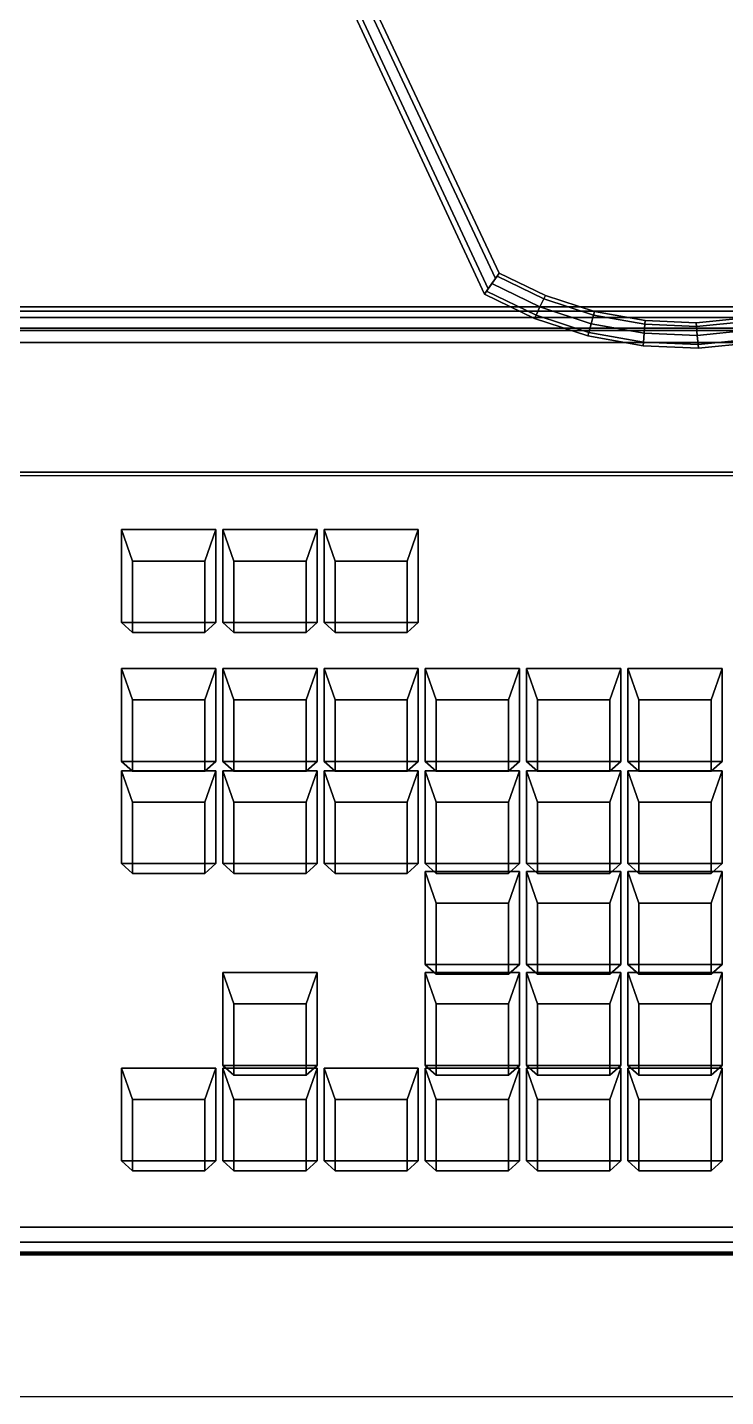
# Model space of a CAD drawing. Header units: millimetres. Extents: x 4513 to 24862, y 3359 to 11488.
# Drawn here: x 5791.3 to 5902.4, y 10880.2 to 11098.1 of the extents above; entities that cross this region are included whole.
import ezdxf

# ---------------------------------------------------------------- set-up
doc = ezdxf.new("R2010")
doc.units = ezdxf.units.MM
doc.layers.add('dwgmodels.com', color=169, linetype='Continuous')

msp = doc.modelspace()

# ---------------------------------------------------------------- linework, layer by layer
for p, q in [((5931.56, 11053.57), (5481, 11053.57)), ((5932.4, 11051.9), (5481.84, 11051.9)), ((5481, 11026.79), (5931.56, 11026.79)), ((5481.84, 10902.9), (5932.4, 10902.9))]:
    msp.add_line(p, q)
for points, invisible_edges in [([(5864.04, 11055.66, 7.24), (5824.08, 11141.61, 7.24), (5824.95, 11141.58, 8.99)], 12), ([(5864.63, 11056.49, 5.48), (5824.95, 11141.58, 5.48), (5824.08, 11141.61, 7.24)], 12), ([(5824.08, 11141.61, 7.24), (5864.04, 11055.66, 7.24), (5864.63, 11056.49, 5.48)], 12), ([(5864.63, 11056.49, 8.99), (5824.95, 11141.58, 8.99), (5826.67, 11141.55, 8.99)], 12), ([(5824.95, 11141.58, 8.99), (5864.63, 11056.49, 8.99), (5864.04, 11055.66, 7.24)], 12), ([(5865.8, 11058.17, 5.48), (5826.67, 11141.55, 5.48), (5824.95, 11141.58, 5.48)], 12), ([(5824.95, 11141.58, 5.48), (5864.63, 11056.49, 5.48), (5865.8, 11058.17, 5.48)], 12), ([(5865.8, 11058.17, 8.99), (5826.67, 11141.55, 8.99), (5827.53, 11141.54, 7.24)], 12), ([(5826.67, 11141.55, 8.99), (5865.8, 11058.17, 8.99), (5864.63, 11056.49, 8.99)], 12), ([(5866.39, 11059.01, 7.24), (5827.53, 11141.54, 7.24), (5826.67, 11141.55, 5.48)], 12), ([(5826.67, 11141.55, 5.48), (5865.8, 11058.17, 5.48), (5866.39, 11059.01, 7.24)], 12), ([(5827.53, 11141.54, 7.24), (5866.39, 11059.01, 7.24), (5865.8, 11058.17, 8.99)], 12), ([(5873.73, 11055.46, 7.24), (5866.39, 11059.01, 7.24), (5866.05, 11058.52, 8.67)], 12), ([(5873.48, 11054.92, 5.8), (5866.05, 11058.52, 5.8), (5866.39, 11059.01, 7.24)], 12), ([(5866.39, 11059.01, 7.24), (5873.73, 11055.46, 7.24), (5873.48, 11054.92, 5.8)], 12), ([(5872.88, 11053.62, 9.26), (5865.22, 11057.33, 9.26), (5864.38, 11056.15, 8.67)], 12), ([(5872.27, 11052.32, 5.8), (5864.38, 11056.15, 5.8), (5865.22, 11057.33, 5.21)], 12), ([(5873.48, 11054.92, 8.67), (5866.05, 11058.52, 8.67), (5865.22, 11057.33, 9.26)], 12), ([(5872.88, 11053.62, 5.21), (5865.22, 11057.33, 5.21), (5866.05, 11058.52, 5.8)], 12), ([(5865.22, 11057.33, 9.26), (5872.88, 11053.62, 9.26), (5873.48, 11054.92, 8.67)], 12), ([(5865.22, 11057.33, 5.21), (5872.88, 11053.62, 5.21), (5872.27, 11052.32, 5.8)], 12), ([(5866.05, 11058.52, 8.67), (5873.48, 11054.92, 8.67), (5873.73, 11055.46, 7.24)], 12), ([(5866.05, 11058.52, 5.8), (5873.48, 11054.92, 5.8), (5872.88, 11053.62, 5.21)], 12), ([(5872.27, 11052.32, 8.67), (5864.38, 11056.15, 8.67), (5864.04, 11055.66, 7.24)], 12), ([(5872.01, 11051.78, 7.24), (5864.04, 11055.66, 7.24), (5864.38, 11056.15, 5.8)], 12), ([(5864.04, 11055.66, 7.24), (5872.01, 11051.78, 7.24), (5872.27, 11052.32, 8.67)], 12), ([(5864.38, 11056.15, 8.67), (5872.27, 11052.32, 8.67), (5872.88, 11053.62, 9.26)], 12), ([(5864.38, 11056.15, 5.8), (5872.27, 11052.32, 5.8), (5872.01, 11051.78, 7.24)], 12), ([(5881.4, 11052.34, 8.67), (5873.48, 11054.92, 8.67), (5872.88, 11053.62, 9.26)], 12), ([(5881.03, 11050.96, 5.21), (5872.88, 11053.62, 5.21), (5873.48, 11054.92, 5.8)], 12), ([(5881.56, 11052.92, 7.24), (5873.73, 11055.46, 7.24), (5873.48, 11054.92, 8.67)], 12), ([(5881.4, 11052.34, 5.8), (5873.48, 11054.92, 5.8), (5873.73, 11055.46, 7.24)], 12), ([(5873.48, 11054.92, 8.67), (5881.4, 11052.34, 8.67), (5881.56, 11052.92, 7.24)], 12), ([(5873.48, 11054.92, 5.8), (5881.4, 11052.34, 5.8), (5881.03, 11050.96, 5.21)], 12), ([(5873.73, 11055.46, 7.24), (5881.56, 11052.92, 7.24), (5881.4, 11052.34, 5.8)], 12), ([(5931.9, 11052.93, 22.5), (5481.9, 11053.66, 16.95), (5481.9, 11052.93, 22.5)], 1), ([(5931.9, 11052.93, 22.5), (5931.9, 11053.66, 16.95), (5481.9, 11053.66, 16.95)], 12), ([(5931.9, 11053.66, 16.95), (5921.9, 11050.27, 16.95), (5481.9, 11053.66, 16.95)], 3), ([(5481.9, 11053.66, 16.95), (5921.9, 11050.27, 16.95), (5491.9, 11050.27, 16.95)], 13), ([(5931.9, 11051.94, 24.89), (5931.9, 11052.93, 22.5), (5481.9, 11051.94, 24.89)], 2), ([(5931.9, 11052.93, 22.5), (5481.9, 11052.93, 22.5), (5481.9, 11051.94, 24.89)], 12), ([(5880.67, 11049.58, 8.67), (5872.27, 11052.32, 8.67), (5872.01, 11051.78, 7.24)], 12), ([(5880.51, 11049.01, 7.24), (5872.01, 11051.78, 7.24), (5872.27, 11052.32, 5.8)], 12), ([(5881.03, 11050.96, 9.26), (5872.88, 11053.62, 9.26), (5872.27, 11052.32, 8.67)], 12), ([(5880.67, 11049.58, 5.8), (5872.27, 11052.32, 5.8), (5872.88, 11053.62, 5.21)], 12), ([(5872.27, 11052.32, 8.67), (5880.67, 11049.58, 8.67), (5881.03, 11050.96, 9.26)], 12), ([(5872.27, 11052.32, 5.8), (5880.67, 11049.58, 5.8), (5880.51, 11049.01, 7.24)], 12), ([(5872.88, 11053.62, 9.26), (5881.03, 11050.96, 9.26), (5881.4, 11052.34, 8.67)], 12), ([(5872.88, 11053.62, 5.21), (5881.03, 11050.96, 5.21), (5880.67, 11049.58, 5.8)], 12), ([(5889.58, 11050.87, 8.67), (5881.4, 11052.34, 8.67), (5881.03, 11050.96, 9.26)], 12), ([(5889.46, 11049.44, 5.21), (5881.03, 11050.96, 5.21), (5881.4, 11052.34, 5.8)], 12), ([(5889.63, 11051.46, 7.24), (5881.56, 11052.92, 7.24), (5881.4, 11052.34, 8.67)], 12), ([(5889.58, 11050.87, 5.8), (5881.4, 11052.34, 5.8), (5881.56, 11052.92, 7.24)], 12), ([(5881.4, 11052.34, 8.67), (5889.58, 11050.87, 8.67), (5889.63, 11051.46, 7.24)], 12), ([(5881.4, 11052.34, 5.8), (5889.58, 11050.87, 5.8), (5889.46, 11049.44, 5.21)], 12), ([(5881.56, 11052.92, 7.24), (5889.63, 11051.46, 7.24), (5889.58, 11050.87, 5.8)], 12), ([(5481.9, 11049.88, 26.46), (5931.9, 11051.94, 24.89), (5481.9, 11051.94, 24.89)], 1), ([(5481.9, 11049.88, 26.46), (5931.9, 11049.88, 26.46), (5931.9, 11051.94, 24.89)], 12), ([(5931.9, 11049.88, 26.46), (5481.9, 11049.88, 26.46), (5481.9, 11047.97, 26.85)], 12), ([(5481.9, 11047.97, 26.85), (5931.9, 11047.97, 26.85), (5931.9, 11049.88, 26.46)], 12), ([(5921.9, 11050.27, 16.95), (5921.9, 11050.27, 1.85), (5491.9, 11050.27, 16.95)], 2), ([(5921.9, 11050.27, 1.85), (5491.9, 11050.27, 1.85), (5491.9, 11050.27, 16.95)], 12), ([(5491.9, 10902.82, 1.85), (5491.9, 11050.27, 1.85), (5921.9, 11050.27, 1.85)], 12), ([(5921.9, 11050.27, 1.85), (5921.9, 10902.82, 1.85), (5491.9, 10902.82, 1.85)], 12), ([(5872.01, 11051.78, 7.24), (5880.51, 11049.01, 7.24), (5880.67, 11049.58, 8.67)], 12), ([(5889.46, 11049.44, 9.26), (5881.03, 11050.96, 9.26), (5880.67, 11049.58, 8.67)], 12), ([(5889.34, 11048.01, 5.8), (5880.67, 11049.58, 5.8), (5881.03, 11050.96, 5.21)], 12), ([(5881.03, 11050.96, 9.26), (5889.46, 11049.44, 9.26), (5889.58, 11050.87, 8.67)], 12), ([(5881.03, 11050.96, 5.21), (5889.46, 11049.44, 5.21), (5889.34, 11048.01, 5.8)], 12), ([(5897.78, 11050.53, 8.67), (5889.58, 11050.87, 8.67), (5889.46, 11049.44, 9.26)], 12), ([(5897.9, 11049.1, 5.21), (5889.46, 11049.44, 5.21), (5889.58, 11050.87, 5.8)], 12), ([(5889.46, 11049.44, 9.26), (5897.9, 11049.1, 9.26), (5897.78, 11050.53, 8.67)], 12), ([(5897.74, 11051.12, 7.24), (5889.63, 11051.46, 7.24), (5889.58, 11050.87, 8.67)], 12), ([(5897.78, 11050.53, 5.8), (5889.58, 11050.87, 5.8), (5889.63, 11051.46, 7.24)], 12), ([(5889.58, 11050.87, 8.67), (5897.78, 11050.53, 8.67), (5897.74, 11051.12, 7.24)], 12), ([(5889.58, 11050.87, 5.8), (5897.78, 11050.53, 5.8), (5897.9, 11049.1, 5.21)], 12), ([(5889.63, 11051.46, 7.24), (5897.74, 11051.12, 7.24), (5897.78, 11050.53, 5.8)], 12), ([(5905.64, 11051.9, 7.24), (5897.74, 11051.12, 7.24), (5897.78, 11050.53, 8.67)], 12), ([(5897.74, 11051.12, 7.24), (5905.64, 11051.9, 7.24), (5905.78, 11051.31, 5.8)], 12), ([(5905.78, 11051.31, 5.8), (5897.78, 11050.53, 5.8), (5897.74, 11051.12, 7.24)], 12), ([(5897.78, 11050.53, 8.67), (5905.78, 11051.31, 8.67), (5905.64, 11051.9, 7.24)], 12), ([(5905.78, 11051.31, 8.67), (5897.78, 11050.53, 8.67), (5897.9, 11049.1, 9.26)], 12), ([(5897.78, 11050.53, 5.8), (5905.78, 11051.31, 5.8), (5906.13, 11049.91, 5.21)], 12), ([(5906.13, 11049.91, 5.21), (5897.9, 11049.1, 5.21), (5897.78, 11050.53, 5.8)], 12), ([(5897.9, 11049.1, 9.26), (5906.13, 11049.91, 9.26), (5905.78, 11051.31, 8.67)], 12), ([(5906.13, 11049.91, 9.26), (5897.9, 11049.1, 9.26), (5898.03, 11047.66, 8.67)], 12), ([(5897.9, 11049.1, 5.21), (5906.13, 11049.91, 5.21), (5906.49, 11048.5, 5.8)], 12), ([(5898.03, 11047.66, 8.67), (5906.49, 11048.5, 8.67), (5906.13, 11049.91, 9.26)], 12), ([(5931.9, 11027.35, 26.85), (5931.9, 11047.97, 26.85), (5481.9, 11027.35, 26.85)], 2), ([(5931.9, 11047.97, 26.85), (5481.9, 11047.97, 26.85), (5481.9, 11027.35, 26.85)], 12), ([(5889.34, 11048.01, 8.67), (5880.67, 11049.58, 8.67), (5880.51, 11049.01, 7.24)], 12), ([(5889.29, 11047.42, 7.24), (5880.51, 11049.01, 7.24), (5880.67, 11049.58, 5.8)], 12), ([(5880.51, 11049.01, 7.24), (5889.29, 11047.42, 7.24), (5889.34, 11048.01, 8.67)], 12), ([(5880.67, 11049.58, 8.67), (5889.34, 11048.01, 8.67), (5889.46, 11049.44, 9.26)], 12), ([(5880.67, 11049.58, 5.8), (5889.34, 11048.01, 5.8), (5889.29, 11047.42, 7.24)], 12), ([(5898.03, 11047.66, 8.67), (5889.34, 11048.01, 8.67), (5889.29, 11047.42, 7.24)], 12), ([(5898.09, 11047.07, 7.24), (5889.29, 11047.42, 7.24), (5889.34, 11048.01, 5.8)], 12), ([(5889.29, 11047.42, 7.24), (5898.09, 11047.07, 7.24), (5898.03, 11047.66, 8.67)], 12), ([(5897.9, 11049.1, 9.26), (5889.46, 11049.44, 9.26), (5889.34, 11048.01, 8.67)], 12), ([(5898.03, 11047.66, 5.8), (5889.34, 11048.01, 5.8), (5889.46, 11049.44, 5.21)], 12), ([(5889.34, 11048.01, 8.67), (5898.03, 11047.66, 8.67), (5897.9, 11049.1, 9.26)], 12), ([(5889.34, 11048.01, 5.8), (5898.03, 11047.66, 5.8), (5898.09, 11047.07, 7.24)], 12), ([(5889.46, 11049.44, 5.21), (5897.9, 11049.1, 5.21), (5898.03, 11047.66, 5.8)], 12), ([(5906.49, 11048.5, 5.8), (5898.03, 11047.66, 5.8), (5897.9, 11049.1, 5.21)], 12), ([(5906.49, 11048.5, 8.67), (5898.03, 11047.66, 8.67), (5898.09, 11047.07, 7.24)], 12), ([(5898.03, 11047.66, 5.8), (5906.49, 11048.5, 5.8), (5906.65, 11047.92, 7.24)], 12), ([(5906.65, 11047.92, 7.24), (5898.09, 11047.07, 7.24), (5898.03, 11047.66, 5.8)], 12), ([(5898.09, 11047.07, 7.24), (5906.65, 11047.92, 7.24), (5906.49, 11048.5, 8.67)], 12), ([(5931.9, 11027.35, 26.85), (5481.9, 11027.35, 26.85), (5481.9, 10907.22, 12.28)], 12), ([(5481.9, 10907.22, 12.28), (5931.9, 10907.22, 12.28), (5931.9, 11027.35, 26.85)], 12), ([(5806.28, 11003.4, 10.91), (5821.28, 11018.19, 13.38), (5821.28, 11003.4, 10.91)], 1), ([(5821.28, 11018.19, 13.38), (5806.28, 11003.4, 10.91), (5806.28, 11018.19, 13.38)], 1), ([(5808.03, 11013.18, 32.82), (5806.28, 11018.19, 13.38), (5806.28, 11003.4, 10.91)], 12), ([(5806.28, 11018.19, 13.38), (5808.03, 11013.18, 32.82), (5819.53, 11013.18, 32.82)], 12), ([(5819.53, 11013.18, 32.82), (5821.28, 11018.19, 13.38), (5806.28, 11018.19, 13.38)], 12), ([(5821.28, 11018.19, 13.38), (5819.53, 11013.18, 32.82), (5821.28, 11003.4, 10.91)], 2), ([(5822.4, 11018.19, 13.38), (5837.4, 11018.19, 13.38), (5822.4, 11003.4, 10.91)], 2), ([(5822.4, 11003.4, 10.91), (5837.4, 11018.19, 13.38), (5837.4, 11003.4, 10.91)], 1), ([(5824.15, 11013.18, 32.82), (5822.4, 11018.19, 13.38), (5822.4, 11003.4, 10.91)], 12), ([(5837.4, 11018.19, 13.38), (5822.4, 11018.19, 13.38), (5835.65, 11013.18, 32.82)], 2), ([(5822.4, 11018.19, 13.38), (5824.15, 11013.18, 32.82), (5835.65, 11013.18, 32.82)], 12), ([(5837.4, 11018.19, 13.38), (5835.65, 11013.18, 32.82), (5837.4, 11003.4, 10.91)], 2), ([(5838.51, 11018.19, 13.38), (5838.51, 11003.4, 10.91), (5840.26, 11001.84, 30.93)], 12), ([(5840.26, 11001.84, 30.93), (5840.26, 11013.18, 32.82), (5838.51, 11018.19, 13.38)], 12), ([(5838.51, 11018.19, 13.38), (5851.76, 11013.18, 32.82), (5853.51, 11018.19, 13.38)], 1), ([(5838.51, 11018.19, 13.38), (5840.26, 11013.18, 32.82), (5851.76, 11013.18, 32.82)], 12), ([(5838.51, 11018.19, 13.38), (5853.51, 11003.4, 10.91), (5838.51, 11003.4, 10.91)], 1), ([(5853.51, 11003.4, 10.91), (5838.51, 11018.19, 13.38), (5853.51, 11018.19, 13.38)], 1), ([(5853.51, 11003.4, 10.91), (5853.51, 11018.19, 13.38), (5851.76, 11001.84, 30.93)], 2), ([(5853.51, 11018.19, 13.38), (5851.76, 11013.18, 32.82), (5851.76, 11001.84, 30.93)], 12), ([(5806.28, 11003.4, 10.91), (5808.03, 11001.84, 30.93), (5808.03, 11013.18, 32.82)], 12), ([(5808.03, 11013.18, 32.82), (5808.03, 11001.84, 30.93), (5819.53, 11001.84, 30.93)], 12), ([(5819.53, 11001.84, 30.93), (5819.53, 11013.18, 32.82), (5808.03, 11013.18, 32.82)], 12), ([(5819.53, 11013.18, 32.82), (5819.53, 11001.84, 30.93), (5821.28, 11003.4, 10.91)], 12), ([(5822.4, 11003.4, 10.91), (5824.15, 11001.84, 30.93), (5824.15, 11013.18, 32.82)], 12), ([(5824.15, 11013.18, 32.82), (5824.15, 11001.84, 30.93), (5835.65, 11001.84, 30.93)], 12), ([(5835.65, 11001.84, 30.93), (5835.65, 11013.18, 32.82), (5824.15, 11013.18, 32.82)], 12), ([(5835.65, 11013.18, 32.82), (5835.65, 11001.84, 30.93), (5837.4, 11003.4, 10.91)], 12), ([(5840.26, 11013.18, 32.82), (5840.26, 11001.84, 30.93), (5851.76, 11013.18, 32.82)], 2), ([(5840.26, 11001.84, 30.93), (5851.76, 11001.84, 30.93), (5851.76, 11013.18, 32.82)], 12), ([(5808.03, 11001.84, 30.93), (5806.28, 11003.4, 10.91), (5821.28, 11003.4, 10.91)], 12), ([(5821.28, 11003.4, 10.91), (5819.53, 11001.84, 30.93), (5808.03, 11001.84, 30.93)], 12), ([(5822.4, 11003.4, 10.91), (5835.65, 11001.84, 30.93), (5824.15, 11001.84, 30.93)], 1), ([(5822.4, 11003.4, 10.91), (5837.4, 11003.4, 10.91), (5835.65, 11001.84, 30.93)], 12), ([(5838.51, 11003.4, 10.91), (5853.51, 11003.4, 10.91), (5840.26, 11001.84, 30.93)], 2), ([(5853.51, 11003.4, 10.91), (5851.76, 11001.84, 30.93), (5840.26, 11001.84, 30.93)], 12), ([(5806.28, 10996.1, 10.25), (5821.28, 10981.3, 7.79), (5806.28, 10981.3, 7.79)], 1), ([(5821.28, 10981.3, 7.79), (5806.28, 10996.1, 10.25), (5821.28, 10996.1, 10.25)], 1), ([(5806.28, 10996.1, 10.25), (5808.03, 10979.74, 27.8), (5808.03, 10991.09, 29.69)], 1), ([(5806.28, 10996.1, 10.25), (5806.28, 10981.3, 7.79), (5808.03, 10979.74, 27.8)], 12), ([(5806.28, 10996.1, 10.25), (5808.03, 10991.09, 29.69), (5819.53, 10991.09, 29.69)], 12), ([(5819.53, 10991.09, 29.69), (5821.28, 10996.1, 10.25), (5806.28, 10996.1, 10.25)], 12), ([(5821.28, 10981.3, 7.79), (5821.28, 10996.1, 10.25), (5819.53, 10991.09, 29.69)], 12), ([(5837.4, 10996.1, 10.25), (5837.4, 10981.3, 7.79), (5822.4, 10981.3, 7.79)], 12), ([(5837.4, 10996.1, 10.25), (5822.4, 10981.3, 7.79), (5822.4, 10996.1, 10.25)], 1), ([(5822.4, 10981.3, 7.79), (5824.15, 10991.09, 29.69), (5822.4, 10996.1, 10.25)], 1), ([(5837.4, 10996.1, 10.25), (5822.4, 10996.1, 10.25), (5835.65, 10991.09, 29.69)], 2), ([(5822.4, 10996.1, 10.25), (5824.15, 10991.09, 29.69), (5835.65, 10991.09, 29.69)], 12), ([(5837.4, 10996.1, 10.25), (5835.65, 10991.09, 29.69), (5835.65, 10979.74, 27.8)], 12), ([(5835.65, 10979.74, 27.8), (5837.4, 10981.3, 7.79), (5837.4, 10996.1, 10.25)], 12), ([(5838.51, 10996.1, 10.25), (5840.26, 10991.09, 29.69), (5851.76, 10991.09, 29.69)], 12), ([(5851.76, 10991.09, 29.69), (5853.51, 10996.1, 10.25), (5838.51, 10996.1, 10.25)], 12), ([(5838.51, 10996.1, 10.25), (5840.26, 10979.74, 27.8), (5840.26, 10991.09, 29.69)], 1), ([(5838.51, 10996.1, 10.25), (5838.51, 10981.3, 7.79), (5840.26, 10979.74, 27.8)], 12), ([(5853.51, 10996.1, 10.25), (5838.51, 10981.3, 7.79), (5838.51, 10996.1, 10.25)], 1), ([(5838.51, 10981.3, 7.79), (5853.51, 10996.1, 10.25), (5853.51, 10981.3, 7.79)], 1), ([(5853.51, 10981.3, 7.79), (5853.51, 10996.1, 10.25), (5851.76, 10991.09, 29.69)], 12), ([(5854.63, 10996.1, 10.25), (5869.63, 10996.1, 10.25), (5854.63, 10981.3, 7.79)], 2), ([(5854.63, 10981.3, 7.79), (5869.63, 10996.1, 10.25), (5869.63, 10981.3, 7.79)], 1), ([(5854.63, 10981.3, 7.79), (5856.38, 10991.09, 29.69), (5854.63, 10996.1, 10.25)], 1), ([(5869.63, 10996.1, 10.25), (5854.63, 10996.1, 10.25), (5856.38, 10991.09, 29.69)], 12), ([(5869.63, 10996.1, 10.25), (5856.38, 10991.09, 29.69), (5867.88, 10991.09, 29.69)], 1), ([(5869.63, 10996.1, 10.25), (5867.88, 10991.09, 29.69), (5867.88, 10979.74, 27.8)], 12), ([(5867.88, 10979.74, 27.8), (5869.63, 10981.3, 7.79), (5869.63, 10996.1, 10.25)], 12), ([(5870.75, 10996.1, 10.25), (5885.75, 10996.1, 10.25), (5885.75, 10981.3, 7.79)], 12), ([(5870.75, 10996.1, 10.25), (5885.75, 10981.3, 7.79), (5870.75, 10981.3, 7.79)], 1), ([(5870.75, 10996.1, 10.25), (5870.75, 10981.3, 7.79), (5872.5, 10979.74, 27.8)], 12), ([(5872.5, 10979.74, 27.8), (5872.5, 10991.09, 29.69), (5870.75, 10996.1, 10.25)], 12), ([(5870.75, 10996.1, 10.25), (5872.5, 10991.09, 29.69), (5884, 10991.09, 29.69)], 12), ([(5884, 10991.09, 29.69), (5885.75, 10996.1, 10.25), (5870.75, 10996.1, 10.25)], 12), ([(5885.75, 10981.3, 7.79), (5885.75, 10996.1, 10.25), (5884, 10979.74, 27.8)], 2), ([(5885.75, 10996.1, 10.25), (5884, 10991.09, 29.69), (5884, 10979.74, 27.8)], 12), ([(5886.86, 10981.3, 7.79), (5901.86, 10996.1, 10.25), (5901.86, 10981.3, 7.79)], 1), ([(5901.86, 10996.1, 10.25), (5886.86, 10981.3, 7.79), (5886.86, 10996.1, 10.25)], 1), ([(5886.86, 10996.1, 10.25), (5886.86, 10981.3, 7.79), (5888.61, 10979.74, 27.8)], 12), ([(5888.61, 10979.74, 27.8), (5888.61, 10991.09, 29.69), (5886.86, 10996.1, 10.25)], 12), ([(5901.86, 10996.1, 10.25), (5886.86, 10996.1, 10.25), (5888.61, 10991.09, 29.69)], 12), ([(5888.61, 10991.09, 29.69), (5900.11, 10991.09, 29.69), (5901.86, 10996.1, 10.25)], 12), ([(5901.86, 10981.3, 7.79), (5901.86, 10996.1, 10.25), (5900.11, 10979.74, 27.8)], 2), ([(5901.86, 10996.1, 10.25), (5900.11, 10991.09, 29.69), (5900.11, 10979.74, 27.8)], 12), ([(5808.03, 10991.09, 29.69), (5808.03, 10979.74, 27.8), (5819.53, 10979.74, 27.8)], 12), ([(5819.53, 10979.74, 27.8), (5819.53, 10991.09, 29.69), (5808.03, 10991.09, 29.69)], 12), ([(5819.53, 10991.09, 29.69), (5819.53, 10979.74, 27.8), (5821.28, 10981.3, 7.79)], 12), ([(5822.4, 10981.3, 7.79), (5824.15, 10979.74, 27.8), (5824.15, 10991.09, 29.69)], 12), ([(5824.15, 10979.74, 27.8), (5835.65, 10979.74, 27.8), (5835.65, 10991.09, 29.69)], 12), ([(5835.65, 10991.09, 29.69), (5824.15, 10991.09, 29.69), (5824.15, 10979.74, 27.8)], 12), ([(5840.26, 10991.09, 29.69), (5851.76, 10979.74, 27.8), (5851.76, 10991.09, 29.69)], 1), ([(5840.26, 10991.09, 29.69), (5840.26, 10979.74, 27.8), (5851.76, 10979.74, 27.8)], 12), ([(5851.76, 10991.09, 29.69), (5851.76, 10979.74, 27.8), (5853.51, 10981.3, 7.79)], 12), ([(5854.63, 10981.3, 7.79), (5856.38, 10979.74, 27.8), (5856.38, 10991.09, 29.69)], 12), ([(5867.88, 10991.09, 29.69), (5856.38, 10991.09, 29.69), (5856.38, 10979.74, 27.8)], 12), ([(5856.38, 10979.74, 27.8), (5867.88, 10979.74, 27.8), (5867.88, 10991.09, 29.69)], 12), ([(5872.5, 10991.09, 29.69), (5872.5, 10979.74, 27.8), (5884, 10979.74, 27.8)], 12), ([(5884, 10979.74, 27.8), (5884, 10991.09, 29.69), (5872.5, 10991.09, 29.69)], 12), ([(5900.11, 10991.09, 29.69), (5888.61, 10991.09, 29.69), (5900.11, 10979.74, 27.8)], 2), ([(5888.61, 10991.09, 29.69), (5888.61, 10979.74, 27.8), (5900.11, 10979.74, 27.8)], 12), ([(5806.28, 10981.3, 7.79), (5819.53, 10979.74, 27.8), (5808.03, 10979.74, 27.8)], 1), ([(5806.28, 10981.3, 7.79), (5821.28, 10981.3, 7.79), (5819.53, 10979.74, 27.8)], 12), ([(5822.4, 10981.3, 7.79), (5835.65, 10979.74, 27.8), (5824.15, 10979.74, 27.8)], 1), ([(5822.4, 10981.3, 7.79), (5837.4, 10981.3, 7.79), (5835.65, 10979.74, 27.8)], 12), ([(5838.51, 10981.3, 7.79), (5853.51, 10981.3, 7.79), (5840.26, 10979.74, 27.8)], 2), ([(5853.51, 10981.3, 7.79), (5851.76, 10979.74, 27.8), (5840.26, 10979.74, 27.8)], 12), ([(5856.38, 10979.74, 27.8), (5854.63, 10981.3, 7.79), (5869.63, 10981.3, 7.79)], 12), ([(5869.63, 10981.3, 7.79), (5867.88, 10979.74, 27.8), (5856.38, 10979.74, 27.8)], 12), ([(5872.5, 10979.74, 27.8), (5870.75, 10981.3, 7.79), (5885.75, 10981.3, 7.79)], 12), ([(5885.75, 10981.3, 7.79), (5884, 10979.74, 27.8), (5872.5, 10979.74, 27.8)], 12), ([(5886.86, 10981.3, 7.79), (5901.86, 10981.3, 7.79), (5888.61, 10979.74, 27.8)], 2), ([(5901.86, 10981.3, 7.79), (5900.11, 10979.74, 27.8), (5888.61, 10979.74, 27.8)], 12), ([(5806.28, 10965.05, 5.5), (5821.28, 10979.84, 7.96), (5821.28, 10965.05, 5.5)], 1), ([(5821.28, 10979.84, 7.96), (5806.28, 10965.05, 5.5), (5806.28, 10979.84, 7.96)], 1), ([(5806.28, 10979.84, 7.96), (5808.03, 10963.49, 25.51), (5808.03, 10974.83, 27.4)], 1), ([(5806.28, 10979.84, 7.96), (5806.28, 10965.05, 5.5), (5808.03, 10963.49, 25.51)], 12), ([(5821.28, 10979.84, 7.96), (5806.28, 10979.84, 7.96), (5808.03, 10974.83, 27.4)], 12), ([(5821.28, 10979.84, 7.96), (5808.03, 10974.83, 27.4), (5819.53, 10974.83, 27.4)], 1), ([(5821.28, 10965.05, 5.5), (5821.28, 10979.84, 7.96), (5819.53, 10974.83, 27.4)], 12), ([(5837.4, 10979.84, 7.96), (5822.4, 10965.05, 5.5), (5822.4, 10979.84, 7.96)], 1), ([(5822.4, 10965.05, 5.5), (5837.4, 10979.84, 7.96), (5837.4, 10965.05, 5.5)], 1), ([(5822.4, 10979.84, 7.96), (5822.4, 10965.05, 5.5), (5824.15, 10963.49, 25.51)], 12), ([(5824.15, 10963.49, 25.51), (5824.15, 10974.83, 27.4), (5822.4, 10979.84, 7.96)], 12), ([(5822.4, 10979.84, 7.96), (5824.15, 10974.83, 27.4), (5835.65, 10974.83, 27.4)], 12), ([(5835.65, 10974.83, 27.4), (5837.4, 10979.84, 7.96), (5822.4, 10979.84, 7.96)], 12), ([(5837.4, 10979.84, 7.96), (5835.65, 10974.83, 27.4), (5837.4, 10965.05, 5.5)], 2), ([(5838.51, 10979.84, 7.96), (5840.26, 10963.49, 25.51), (5840.26, 10974.83, 27.4)], 1), ([(5838.51, 10979.84, 7.96), (5838.51, 10965.05, 5.5), (5840.26, 10963.49, 25.51)], 12), ([(5838.51, 10979.84, 7.96), (5851.76, 10974.83, 27.4), (5853.51, 10979.84, 7.96)], 1), ([(5838.51, 10979.84, 7.96), (5840.26, 10974.83, 27.4), (5851.76, 10974.83, 27.4)], 12), ([(5838.51, 10979.84, 7.96), (5853.51, 10979.84, 7.96), (5853.51, 10965.05, 5.5)], 12), ([(5838.51, 10979.84, 7.96), (5853.51, 10965.05, 5.5), (5838.51, 10965.05, 5.5)], 1), ([(5853.51, 10965.05, 5.5), (5853.51, 10979.84, 7.96), (5851.76, 10974.83, 27.4)], 12), ([(5854.63, 10979.84, 7.96), (5869.63, 10979.84, 7.96), (5869.63, 10965.05, 5.5)], 12), ([(5854.63, 10979.84, 7.96), (5869.63, 10965.05, 5.5), (5854.63, 10965.05, 5.5)], 1), ([(5854.63, 10979.84, 7.96), (5854.63, 10965.05, 5.5), (5856.38, 10963.49, 25.51)], 12), ([(5856.38, 10963.49, 25.51), (5856.38, 10974.83, 27.4), (5854.63, 10979.84, 7.96)], 12), ([(5854.63, 10979.84, 7.96), (5856.38, 10974.83, 27.4), (5869.63, 10979.84, 7.96)], 2), ([(5856.38, 10974.83, 27.4), (5867.88, 10974.83, 27.4), (5869.63, 10979.84, 7.96)], 12), ([(5869.63, 10979.84, 7.96), (5867.88, 10974.83, 27.4), (5869.63, 10965.05, 5.5)], 2), ([(5870.75, 10979.84, 7.96), (5885.75, 10965.05, 5.5), (5870.75, 10965.05, 5.5)], 1), ([(5885.75, 10965.05, 5.5), (5870.75, 10979.84, 7.96), (5885.75, 10979.84, 7.96)], 1), ([(5870.75, 10979.84, 7.96), (5872.5, 10963.49, 25.51), (5872.5, 10974.83, 27.4)], 1), ([(5870.75, 10979.84, 7.96), (5870.75, 10965.05, 5.5), (5872.5, 10963.49, 25.51)], 12), ([(5870.75, 10979.84, 7.96), (5872.5, 10974.83, 27.4), (5885.75, 10979.84, 7.96)], 2), ([(5872.5, 10974.83, 27.4), (5884, 10974.83, 27.4), (5885.75, 10979.84, 7.96)], 12), ([(5885.75, 10965.05, 5.5), (5885.75, 10979.84, 7.96), (5884, 10974.83, 27.4)], 12), ([(5886.86, 10979.84, 7.96), (5901.86, 10965.05, 5.5), (5886.86, 10965.05, 5.5)], 1), ([(5901.86, 10965.05, 5.5), (5886.86, 10979.84, 7.96), (5901.86, 10979.84, 7.96)], 1), ([(5886.86, 10979.84, 7.96), (5886.86, 10965.05, 5.5), (5888.61, 10963.49, 25.51)], 12), ([(5888.61, 10963.49, 25.51), (5888.61, 10974.83, 27.4), (5886.86, 10979.84, 7.96)], 12), ([(5886.86, 10979.84, 7.96), (5900.11, 10974.83, 27.4), (5901.86, 10979.84, 7.96)], 1), ([(5886.86, 10979.84, 7.96), (5888.61, 10974.83, 27.4), (5900.11, 10974.83, 27.4)], 12), ([(5901.86, 10965.05, 5.5), (5901.86, 10979.84, 7.96), (5900.11, 10963.49, 25.51)], 2), ([(5901.86, 10979.84, 7.96), (5900.11, 10974.83, 27.4), (5900.11, 10963.49, 25.51)], 12), ([(5808.03, 10974.83, 27.4), (5808.03, 10963.49, 25.51), (5819.53, 10963.49, 25.51)], 12), ([(5819.53, 10963.49, 25.51), (5819.53, 10974.83, 27.4), (5808.03, 10974.83, 27.4)], 12), ([(5819.53, 10974.83, 27.4), (5819.53, 10963.49, 25.51), (5821.28, 10965.05, 5.5)], 12), ([(5835.65, 10974.83, 27.4), (5824.15, 10963.49, 25.51), (5835.65, 10963.49, 25.51)], 1), ([(5835.65, 10974.83, 27.4), (5824.15, 10974.83, 27.4), (5824.15, 10963.49, 25.51)], 12), ([(5835.65, 10974.83, 27.4), (5835.65, 10963.49, 25.51), (5837.4, 10965.05, 5.5)], 12), ([(5840.26, 10974.83, 27.4), (5840.26, 10963.49, 25.51), (5851.76, 10963.49, 25.51)], 12), ([(5851.76, 10963.49, 25.51), (5851.76, 10974.83, 27.4), (5840.26, 10974.83, 27.4)], 12), ([(5851.76, 10974.83, 27.4), (5851.76, 10963.49, 25.51), (5853.51, 10965.05, 5.5)], 12), ([(5867.88, 10974.83, 27.4), (5856.38, 10974.83, 27.4), (5856.38, 10963.49, 25.51)], 12), ([(5856.38, 10963.49, 25.51), (5867.88, 10963.49, 25.51), (5867.88, 10974.83, 27.4)], 12), ([(5867.88, 10974.83, 27.4), (5867.88, 10963.49, 25.51), (5869.63, 10965.05, 5.5)], 12), ([(5872.5, 10974.83, 27.4), (5872.5, 10963.49, 25.51), (5884, 10963.49, 25.51)], 12), ([(5884, 10963.49, 25.51), (5884, 10974.83, 27.4), (5872.5, 10974.83, 27.4)], 12), ([(5884, 10974.83, 27.4), (5884, 10963.49, 25.51), (5885.75, 10965.05, 5.5)], 12), ([(5888.61, 10974.83, 27.4), (5888.61, 10963.49, 25.51), (5900.11, 10963.49, 25.51)], 12), ([(5900.11, 10963.49, 25.51), (5900.11, 10974.83, 27.4), (5888.61, 10974.83, 27.4)], 12), ([(5808.03, 10963.49, 25.51), (5806.28, 10965.05, 5.5), (5821.28, 10965.05, 5.5)], 12), ([(5821.28, 10965.05, 5.5), (5819.53, 10963.49, 25.51), (5808.03, 10963.49, 25.51)], 12), ([(5822.4, 10965.05, 5.5), (5837.4, 10965.05, 5.5), (5835.65, 10963.49, 25.51)], 12), ([(5835.65, 10963.49, 25.51), (5824.15, 10963.49, 25.51), (5822.4, 10965.05, 5.5)], 12), ([(5853.51, 10965.05, 5.5), (5851.76, 10963.49, 25.51), (5838.51, 10965.05, 5.5)], 2), ([(5851.76, 10963.49, 25.51), (5840.26, 10963.49, 25.51), (5838.51, 10965.05, 5.5)], 12), ([(5869.63, 10965.05, 5.5), (5867.88, 10963.49, 25.51), (5854.63, 10965.05, 5.5)], 2), ([(5867.88, 10963.49, 25.51), (5856.38, 10963.49, 25.51), (5854.63, 10965.05, 5.5)], 12), ([(5870.75, 10965.05, 5.5), (5885.75, 10965.05, 5.5), (5884, 10963.49, 25.51)], 12), ([(5884, 10963.49, 25.51), (5872.5, 10963.49, 25.51), (5870.75, 10965.05, 5.5)], 12), ([(5888.61, 10963.49, 25.51), (5886.86, 10965.05, 5.5), (5901.86, 10965.05, 5.5)], 12), ([(5901.86, 10965.05, 5.5), (5900.11, 10963.49, 25.51), (5888.61, 10963.49, 25.51)], 12), ([(5854.63, 10963.8, 5.67), (5854.63, 10949, 3.21), (5856.38, 10947.44, 23.22)], 12), ([(5854.63, 10963.8, 5.67), (5869.63, 10949, 3.21), (5854.63, 10949, 3.21)], 1), ([(5869.63, 10949, 3.21), (5854.63, 10963.8, 5.67), (5869.63, 10963.8, 5.67)], 1), ([(5854.63, 10963.8, 5.67), (5856.38, 10947.44, 23.22), (5856.38, 10958.78, 25.11)], 1), ([(5854.63, 10963.8, 5.67), (5867.88, 10958.78, 25.11), (5869.63, 10963.8, 5.67)], 1), ([(5854.63, 10963.8, 5.67), (5856.38, 10958.78, 25.11), (5867.88, 10958.78, 25.11)], 12), ([(5869.63, 10949, 3.21), (5869.63, 10963.8, 5.67), (5867.88, 10958.78, 25.11)], 12), ([(5870.75, 10963.8, 5.67), (5870.75, 10949, 3.21), (5872.5, 10947.44, 23.22)], 12), ([(5870.75, 10963.8, 5.67), (5885.75, 10963.8, 5.67), (5870.75, 10949, 3.21)], 2), ([(5870.75, 10949, 3.21), (5885.75, 10963.8, 5.67), (5885.75, 10949, 3.21)], 1), ([(5870.75, 10963.8, 5.67), (5872.5, 10958.78, 25.11), (5884, 10958.78, 25.11)], 12), ([(5884, 10958.78, 25.11), (5885.75, 10963.8, 5.67), (5870.75, 10963.8, 5.67)], 12), ([(5872.5, 10947.44, 23.22), (5872.5, 10958.78, 25.11), (5870.75, 10963.8, 5.67)], 12), ([(5884, 10947.44, 23.22), (5885.75, 10949, 3.21), (5885.75, 10963.8, 5.67)], 12), ([(5885.75, 10963.8, 5.67), (5884, 10958.78, 25.11), (5884, 10947.44, 23.22)], 12), ([(5886.86, 10963.8, 5.67), (5886.86, 10949, 3.21), (5888.61, 10947.44, 23.22)], 12), ([(5886.86, 10963.8, 5.67), (5901.86, 10949, 3.21), (5886.86, 10949, 3.21)], 1), ([(5901.86, 10949, 3.21), (5886.86, 10963.8, 5.67), (5901.86, 10963.8, 5.67)], 1), ([(5888.61, 10947.44, 23.22), (5888.61, 10958.78, 25.11), (5886.86, 10963.8, 5.67)], 12), ([(5886.86, 10963.8, 5.67), (5888.61, 10958.78, 25.11), (5900.11, 10958.78, 25.11)], 12), ([(5900.11, 10958.78, 25.11), (5901.86, 10963.8, 5.67), (5886.86, 10963.8, 5.67)], 12), ([(5901.86, 10949, 3.21), (5901.86, 10963.8, 5.67), (5900.11, 10947.44, 23.22)], 2), ([(5901.86, 10963.8, 5.67), (5900.11, 10958.78, 25.11), (5900.11, 10947.44, 23.22)], 12), ([(5867.88, 10958.78, 25.11), (5856.38, 10947.44, 23.22), (5867.88, 10947.44, 23.22)], 1), ([(5867.88, 10958.78, 25.11), (5856.38, 10958.78, 25.11), (5856.38, 10947.44, 23.22)], 12), ([(5867.88, 10958.78, 25.11), (5867.88, 10947.44, 23.22), (5869.63, 10949, 3.21)], 12), ([(5884, 10958.78, 25.11), (5872.5, 10958.78, 25.11), (5872.5, 10947.44, 23.22)], 12), ([(5872.5, 10947.44, 23.22), (5884, 10947.44, 23.22), (5884, 10958.78, 25.11)], 12), ([(5888.61, 10958.78, 25.11), (5888.61, 10947.44, 23.22), (5900.11, 10947.44, 23.22)], 12), ([(5900.11, 10947.44, 23.22), (5900.11, 10958.78, 25.11), (5888.61, 10958.78, 25.11)], 12), ([(5822.4, 10947.75, 3.8), (5824.15, 10942.74, 23.24), (5835.65, 10942.74, 23.24)], 12), ([(5835.65, 10942.74, 23.24), (5837.4, 10947.75, 3.8), (5822.4, 10947.75, 3.8)], 12), ([(5837.4, 10947.75, 3.8), (5822.4, 10932.95, 1.33), (5822.4, 10947.75, 3.8)], 1), ([(5822.4, 10932.95, 1.33), (5837.4, 10947.75, 3.8), (5837.4, 10932.95, 1.33)], 1), ([(5824.15, 10942.74, 23.24), (5822.4, 10947.75, 3.8), (5822.4, 10932.95, 1.33)], 12), ([(5837.4, 10947.75, 3.8), (5835.65, 10942.74, 23.24), (5837.4, 10932.95, 1.33)], 2), ([(5854.63, 10949, 3.21), (5867.88, 10947.44, 23.22), (5856.38, 10947.44, 23.22)], 1), ([(5854.63, 10949, 3.21), (5869.63, 10949, 3.21), (5867.88, 10947.44, 23.22)], 12), ([(5854.63, 10947.75, 3.8), (5854.63, 10932.95, 1.33), (5856.38, 10931.39, 21.35)], 12), ([(5856.38, 10931.39, 21.35), (5856.38, 10942.74, 23.24), (5854.63, 10947.75, 3.8)], 12), ([(5854.63, 10947.75, 3.8), (5856.38, 10942.74, 23.24), (5867.88, 10942.74, 23.24)], 12), ([(5867.88, 10942.74, 23.24), (5869.63, 10947.75, 3.8), (5854.63, 10947.75, 3.8)], 12), ([(5854.63, 10947.75, 3.8), (5869.63, 10947.75, 3.8), (5854.63, 10932.95, 1.33)], 2), ([(5854.63, 10932.95, 1.33), (5869.63, 10947.75, 3.8), (5869.63, 10932.95, 1.33)], 1), ([(5869.63, 10932.95, 1.33), (5869.63, 10947.75, 3.8), (5867.88, 10931.39, 21.35)], 2), ([(5869.63, 10947.75, 3.8), (5867.88, 10942.74, 23.24), (5867.88, 10931.39, 21.35)], 12), ([(5885.75, 10949, 3.21), (5884, 10947.44, 23.22), (5870.75, 10949, 3.21)], 2), ([(5884, 10947.44, 23.22), (5872.5, 10947.44, 23.22), (5870.75, 10949, 3.21)], 12), ([(5885.75, 10947.75, 3.8), (5870.75, 10947.75, 3.8), (5884, 10942.74, 23.24)], 2), ([(5870.75, 10947.75, 3.8), (5872.5, 10942.74, 23.24), (5884, 10942.74, 23.24)], 12), ([(5870.75, 10947.75, 3.8), (5870.75, 10932.95, 1.33), (5872.5, 10931.39, 21.35)], 12), ([(5872.5, 10931.39, 21.35), (5872.5, 10942.74, 23.24), (5870.75, 10947.75, 3.8)], 12), ([(5870.75, 10947.75, 3.8), (5885.75, 10947.75, 3.8), (5885.75, 10932.95, 1.33)], 12), ([(5870.75, 10947.75, 3.8), (5885.75, 10932.95, 1.33), (5870.75, 10932.95, 1.33)], 1), ([(5885.75, 10932.95, 1.33), (5885.75, 10947.75, 3.8), (5884, 10942.74, 23.24)], 12), ([(5888.61, 10947.44, 23.22), (5886.86, 10949, 3.21), (5901.86, 10949, 3.21)], 12), ([(5886.86, 10947.75, 3.8), (5888.61, 10931.39, 21.35), (5888.61, 10942.74, 23.24)], 1), ([(5886.86, 10947.75, 3.8), (5886.86, 10932.95, 1.33), (5888.61, 10931.39, 21.35)], 12), ([(5886.86, 10947.75, 3.8), (5900.11, 10942.74, 23.24), (5901.86, 10947.75, 3.8)], 1), ([(5886.86, 10947.75, 3.8), (5888.61, 10942.74, 23.24), (5900.11, 10942.74, 23.24)], 12), ([(5901.86, 10947.75, 3.8), (5901.86, 10932.95, 1.33), (5886.86, 10932.95, 1.33)], 12), ([(5901.86, 10947.75, 3.8), (5886.86, 10932.95, 1.33), (5886.86, 10947.75, 3.8)], 1), ([(5901.86, 10949, 3.21), (5900.11, 10947.44, 23.22), (5888.61, 10947.44, 23.22)], 12), ([(5901.86, 10947.75, 3.8), (5900.11, 10942.74, 23.24), (5900.11, 10931.39, 21.35)], 12), ([(5900.11, 10931.39, 21.35), (5901.86, 10932.95, 1.33), (5901.86, 10947.75, 3.8)], 12), ([(5822.4, 10932.95, 1.33), (5824.15, 10931.39, 21.35), (5824.15, 10942.74, 23.24)], 12), ([(5835.65, 10942.74, 23.24), (5824.15, 10931.39, 21.35), (5835.65, 10931.39, 21.35)], 1), ([(5835.65, 10942.74, 23.24), (5824.15, 10942.74, 23.24), (5824.15, 10931.39, 21.35)], 12), ([(5835.65, 10942.74, 23.24), (5835.65, 10931.39, 21.35), (5837.4, 10932.95, 1.33)], 12), ([(5867.88, 10942.74, 23.24), (5856.38, 10942.74, 23.24), (5856.38, 10931.39, 21.35)], 12), ([(5856.38, 10931.39, 21.35), (5867.88, 10931.39, 21.35), (5867.88, 10942.74, 23.24)], 12), ([(5872.5, 10942.74, 23.24), (5872.5, 10931.39, 21.35), (5884, 10931.39, 21.35)], 12), ([(5884, 10931.39, 21.35), (5884, 10942.74, 23.24), (5872.5, 10942.74, 23.24)], 12), ([(5885.75, 10932.95, 1.33), (5884, 10942.74, 23.24), (5884, 10931.39, 21.35)], 1), ([(5900.11, 10942.74, 23.24), (5888.61, 10931.39, 21.35), (5900.11, 10931.39, 21.35)], 1), ([(5900.11, 10942.74, 23.24), (5888.61, 10942.74, 23.24), (5888.61, 10931.39, 21.35)], 12), ([(5806.28, 10917.74, -0.96), (5808.03, 10927.52, 20.95), (5806.28, 10932.53, 1.5)], 1), ([(5806.28, 10932.53, 1.5), (5821.28, 10917.74, -0.96), (5806.28, 10917.74, -0.96)], 1), ([(5821.28, 10917.74, -0.96), (5806.28, 10932.53, 1.5), (5821.28, 10932.53, 1.5)], 1), ([(5806.28, 10932.53, 1.5), (5808.03, 10927.52, 20.95), (5819.53, 10927.52, 20.95)], 12), ([(5819.53, 10927.52, 20.95), (5821.28, 10932.53, 1.5), (5806.28, 10932.53, 1.5)], 12), ([(5821.28, 10917.74, -0.96), (5821.28, 10932.53, 1.5), (5819.53, 10927.52, 20.95)], 12), ([(5822.4, 10932.95, 1.33), (5837.4, 10932.95, 1.33), (5824.15, 10931.39, 21.35)], 2), ([(5822.4, 10932.53, 1.5), (5837.4, 10932.53, 1.5), (5837.4, 10917.74, -0.96)], 12), ([(5822.4, 10932.53, 1.5), (5837.4, 10917.74, -0.96), (5822.4, 10917.74, -0.96)], 1), ([(5837.4, 10932.53, 1.5), (5822.4, 10932.53, 1.5), (5824.15, 10927.52, 20.95)], 12), ([(5822.4, 10932.53, 1.5), (5824.15, 10916.18, 19.06), (5824.15, 10927.52, 20.95)], 1), ([(5822.4, 10932.53, 1.5), (5822.4, 10917.74, -0.96), (5824.15, 10916.18, 19.06)], 12), ([(5837.4, 10932.95, 1.33), (5835.65, 10931.39, 21.35), (5824.15, 10931.39, 21.35)], 12), ([(5824.15, 10927.52, 20.95), (5835.65, 10927.52, 20.95), (5837.4, 10932.53, 1.5)], 12), ([(5837.4, 10917.74, -0.96), (5837.4, 10932.53, 1.5), (5835.65, 10927.52, 20.95)], 12), ([(5838.51, 10932.53, 1.5), (5840.26, 10916.18, 19.06), (5840.26, 10927.52, 20.95)], 1), ([(5838.51, 10932.53, 1.5), (5838.51, 10917.74, -0.96), (5840.26, 10916.18, 19.06)], 12), ([(5853.51, 10932.53, 1.5), (5838.51, 10917.74, -0.96), (5838.51, 10932.53, 1.5)], 1), ([(5838.51, 10917.74, -0.96), (5853.51, 10932.53, 1.5), (5853.51, 10917.74, -0.96)], 1), ([(5853.51, 10932.53, 1.5), (5838.51, 10932.53, 1.5), (5851.76, 10927.52, 20.95)], 2), ([(5838.51, 10932.53, 1.5), (5840.26, 10927.52, 20.95), (5851.76, 10927.52, 20.95)], 12), ([(5853.51, 10917.74, -0.96), (5853.51, 10932.53, 1.5), (5851.76, 10927.52, 20.95)], 12), ([(5854.63, 10932.95, 1.33), (5869.63, 10932.95, 1.33), (5856.38, 10931.39, 21.35)], 2), ([(5854.63, 10932.53, 1.5), (5854.63, 10917.74, -0.96), (5856.38, 10916.18, 19.06)], 12), ([(5856.38, 10916.18, 19.06), (5856.38, 10927.52, 20.95), (5854.63, 10932.53, 1.5)], 12), ([(5854.63, 10932.53, 1.5), (5869.63, 10917.74, -0.96), (5854.63, 10917.74, -0.96)], 1), ([(5869.63, 10917.74, -0.96), (5854.63, 10932.53, 1.5), (5869.63, 10932.53, 1.5)], 1), ([(5854.63, 10932.53, 1.5), (5856.38, 10927.52, 20.95), (5867.88, 10927.52, 20.95)], 12), ([(5867.88, 10927.52, 20.95), (5869.63, 10932.53, 1.5), (5854.63, 10932.53, 1.5)], 12), ([(5869.63, 10932.95, 1.33), (5867.88, 10931.39, 21.35), (5856.38, 10931.39, 21.35)], 12), ([(5869.63, 10932.53, 1.5), (5867.88, 10927.52, 20.95), (5869.63, 10917.74, -0.96)], 2), ([(5870.75, 10932.95, 1.33), (5885.75, 10932.95, 1.33), (5884, 10931.39, 21.35)], 12), ([(5884, 10931.39, 21.35), (5872.5, 10931.39, 21.35), (5870.75, 10932.95, 1.33)], 12), ([(5870.75, 10932.53, 1.5), (5872.5, 10916.18, 19.06), (5872.5, 10927.52, 20.95)], 1), ([(5870.75, 10932.53, 1.5), (5870.75, 10917.74, -0.96), (5872.5, 10916.18, 19.06)], 12), ([(5870.75, 10932.53, 1.5), (5885.75, 10917.74, -0.96), (5870.75, 10917.74, -0.96)], 1), ([(5885.75, 10917.74, -0.96), (5870.75, 10932.53, 1.5), (5885.75, 10932.53, 1.5)], 1), ([(5885.75, 10932.53, 1.5), (5870.75, 10932.53, 1.5), (5872.5, 10927.52, 20.95)], 12), ([(5872.5, 10927.52, 20.95), (5884, 10927.52, 20.95), (5885.75, 10932.53, 1.5)], 12), ([(5885.75, 10917.74, -0.96), (5885.75, 10932.53, 1.5), (5884, 10916.18, 19.06)], 2), ([(5885.75, 10932.53, 1.5), (5884, 10927.52, 20.95), (5884, 10916.18, 19.06)], 12), ([(5901.86, 10932.95, 1.33), (5888.61, 10931.39, 21.35), (5886.86, 10932.95, 1.33)], 1), ([(5886.86, 10932.53, 1.5), (5888.61, 10916.18, 19.06), (5888.61, 10927.52, 20.95)], 1), ([(5886.86, 10932.53, 1.5), (5886.86, 10917.74, -0.96), (5888.61, 10916.18, 19.06)], 12), ([(5886.86, 10917.74, -0.96), (5901.86, 10932.53, 1.5), (5901.86, 10917.74, -0.96)], 1), ([(5901.86, 10932.53, 1.5), (5886.86, 10917.74, -0.96), (5886.86, 10932.53, 1.5)], 1), ([(5901.86, 10932.53, 1.5), (5886.86, 10932.53, 1.5), (5888.61, 10927.52, 20.95)], 12), ([(5901.86, 10932.95, 1.33), (5900.11, 10931.39, 21.35), (5888.61, 10931.39, 21.35)], 12), ([(5888.61, 10927.52, 20.95), (5900.11, 10927.52, 20.95), (5901.86, 10932.53, 1.5)], 12), ([(5901.86, 10932.53, 1.5), (5900.11, 10927.52, 20.95), (5900.11, 10916.18, 19.06)], 12), ([(5900.11, 10916.18, 19.06), (5901.86, 10917.74, -0.96), (5901.86, 10932.53, 1.5)], 12), ([(5806.28, 10917.74, -0.96), (5808.03, 10916.18, 19.06), (5808.03, 10927.52, 20.95)], 12), ([(5819.53, 10927.52, 20.95), (5808.03, 10927.52, 20.95), (5808.03, 10916.18, 19.06)], 12), ([(5808.03, 10916.18, 19.06), (5819.53, 10916.18, 19.06), (5819.53, 10927.52, 20.95)], 12), ([(5819.53, 10927.52, 20.95), (5819.53, 10916.18, 19.06), (5821.28, 10917.74, -0.96)], 12), ([(5824.15, 10927.52, 20.95), (5824.15, 10916.18, 19.06), (5835.65, 10916.18, 19.06)], 12), ([(5835.65, 10916.18, 19.06), (5835.65, 10927.52, 20.95), (5824.15, 10927.52, 20.95)], 12), ([(5835.65, 10927.52, 20.95), (5835.65, 10916.18, 19.06), (5837.4, 10917.74, -0.96)], 12), ([(5851.76, 10927.52, 20.95), (5840.26, 10927.52, 20.95), (5851.76, 10916.18, 19.06)], 2), ([(5840.26, 10927.52, 20.95), (5840.26, 10916.18, 19.06), (5851.76, 10916.18, 19.06)], 12), ([(5853.51, 10917.74, -0.96), (5851.76, 10927.52, 20.95), (5851.76, 10916.18, 19.06)], 1), ([(5856.38, 10927.52, 20.95), (5856.38, 10916.18, 19.06), (5867.88, 10916.18, 19.06)], 12), ([(5867.88, 10916.18, 19.06), (5867.88, 10927.52, 20.95), (5856.38, 10927.52, 20.95)], 12), ([(5867.88, 10927.52, 20.95), (5867.88, 10916.18, 19.06), (5869.63, 10917.74, -0.96)], 12), ([(5884, 10927.52, 20.95), (5872.5, 10927.52, 20.95), (5884, 10916.18, 19.06)], 2), ([(5872.5, 10927.52, 20.95), (5872.5, 10916.18, 19.06), (5884, 10916.18, 19.06)], 12), ([(5888.61, 10927.52, 20.95), (5888.61, 10916.18, 19.06), (5900.11, 10916.18, 19.06)], 12), ([(5900.11, 10916.18, 19.06), (5900.11, 10927.52, 20.95), (5888.61, 10927.52, 20.95)], 12), ([(5806.28, 10917.74, -0.96), (5819.53, 10916.18, 19.06), (5808.03, 10916.18, 19.06)], 1), ([(5806.28, 10917.74, -0.96), (5821.28, 10917.74, -0.96), (5819.53, 10916.18, 19.06)], 12), ([(5822.4, 10917.74, -0.96), (5837.4, 10917.74, -0.96), (5824.15, 10916.18, 19.06)], 2), ([(5837.4, 10917.74, -0.96), (5835.65, 10916.18, 19.06), (5824.15, 10916.18, 19.06)], 12), ([(5853.51, 10917.74, -0.96), (5840.26, 10916.18, 19.06), (5838.51, 10917.74, -0.96)], 1), ([(5853.51, 10917.74, -0.96), (5851.76, 10916.18, 19.06), (5840.26, 10916.18, 19.06)], 12), ([(5854.63, 10917.74, -0.96), (5869.63, 10917.74, -0.96), (5867.88, 10916.18, 19.06)], 12), ([(5867.88, 10916.18, 19.06), (5856.38, 10916.18, 19.06), (5854.63, 10917.74, -0.96)], 12), ([(5885.75, 10917.74, -0.96), (5872.5, 10916.18, 19.06), (5870.75, 10917.74, -0.96)], 1), ([(5885.75, 10917.74, -0.96), (5884, 10916.18, 19.06), (5872.5, 10916.18, 19.06)], 12), ([(5900.11, 10916.18, 19.06), (5888.61, 10916.18, 19.06), (5886.86, 10917.74, -0.96)], 12), ([(5886.86, 10917.74, -0.96), (5901.86, 10917.74, -0.96), (5900.11, 10916.18, 19.06)], 12), ([(5931.9, 10904.82, 11.31), (5481.9, 10907.22, 12.28), (5481.9, 10904.82, 11.31)], 1), ([(5931.9, 10904.82, 11.31), (5931.9, 10907.22, 12.28), (5481.9, 10907.22, 12.28)], 12), ([(5931.9, 10904.82, 11.31), (5481.9, 10904.82, 11.31), (5481.9, 10903.22, 9.27)], 12), ([(5481.9, 10903.22, 9.27), (5931.9, 10903.22, 9.27), (5931.9, 10904.82, 11.31)], 12), ([(5931.9, 10902.82, 7.31), (5931.9, 10903.22, 9.27), (5481.9, 10903.22, 9.27)], 12), ([(5481.9, 10903.22, 9.27), (5481.9, 10902.82, 7.31), (5931.9, 10902.82, 7.31)], 12), ([(5491.9, 10902.99, 2.65), (5931.9, 10902.82, 2.63), (5481.9, 10902.82, 2.63)], 13), ([(5481.9, 10902.82, 7.31), (5481.9, 10902.82, 2.63), (5931.9, 10902.82, 2.63)], 12), ([(5931.9, 10902.82, 2.63), (5931.9, 10902.82, 7.31), (5481.9, 10902.82, 7.31)], 12), ([(5931.9, 10902.82, 2.63), (5491.9, 10902.99, 2.65), (5921.9, 10902.99, 2.65)], 13), ([(5921.9, 10902.82, 1.85), (5921.9, 10902.99, 2.65), (5491.9, 10902.99, 2.65)], 12), ([(5491.9, 10902.99, 2.65), (5491.9, 10902.82, 1.85), (5921.9, 10902.82, 1.85)], 12)]:
    msp.add_3dface(points, dxfattribs=dict(invisible_edges=invisible_edges))
at = {"layer": 'dwgmodels.com'}
msp.add_line((4512.96, 10880.25), (24839.16, 10880.25), dxfattribs=at)

doc.saveas('drawing.dxf')
